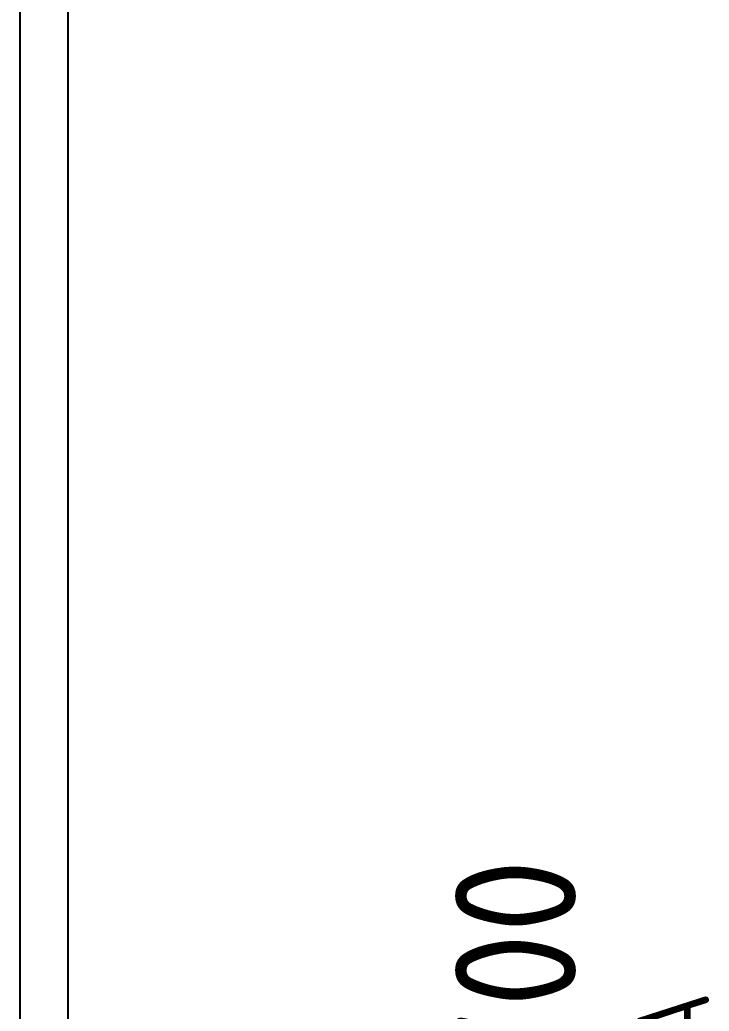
# Model space of a CAD drawing. Header units: millimetres. Extents: x 151130 to 215929, y 2134 to 34533.
# Drawn here: x 166323.9 to 166609.2, y 23129.4 to 23539.8 of the extents above; entities that cross this region are included whole.
import ezdxf

# ---------------------------------------------------------------- set-up
doc = ezdxf.new("R2010")
doc.units = ezdxf.units.MM
for name, color, linetype in [('MUEBLES', 8, 'Continuous'), ('OH CUBIERTA', 3, 'Continuous'), ('OH TEXTO', 1, 'Continuous'), ('OH!_LAM- A', 4, 'Continuous')]:
    doc.layers.add(name, color=color, linetype=linetype)
doc.styles.get("Standard").update_dxf_attribs({"font": 'isocp2.shx'})

# ---------------------------------------------------------------- blocks, each defined once
blk = doc.blocks.new('CUR25.15070')
at = {"layer": 'OH TEXTO', "insert": (601.78, 375.84), "char_height": 50, "attachment_point": 1}
blk.add_mtext_dynamic_manual_height_columns('1500 X 700', width=453.8263, gutter_width=12.5, heights=[0], dxfattribs=at)
at = {"layer": 'OH!_LAM- A', "insert": (622.28, 300.74), "char_height": 50, "width": 489.7613, "attachment_point": 1}
blk.add_mtext('{\\H0.6x;CUR25.15070.A}', dxfattribs=at)
blk = doc.blocks.new('B4')
at = {"layer": 'MUEBLES'}
blk.add_lwpolyline([(-1469.5, -864), (-55.5, -864), (-55.5, -844), (-1469.5, -844)], close=True, dxfattribs=at)
at = {"layer": 'OH CUBIERTA'}
blk.add_blockref('CUR25.15070', (-1500, -1400), dxfattribs=at)

msp = doc.modelspace()

# ---------------------------------------------------------------- block references
at = {"color": 5, "rotation": 90}
msp.add_blockref('B4', (165479.88, 23783.22), dxfattribs=at)

doc.saveas('drawing.dxf')
